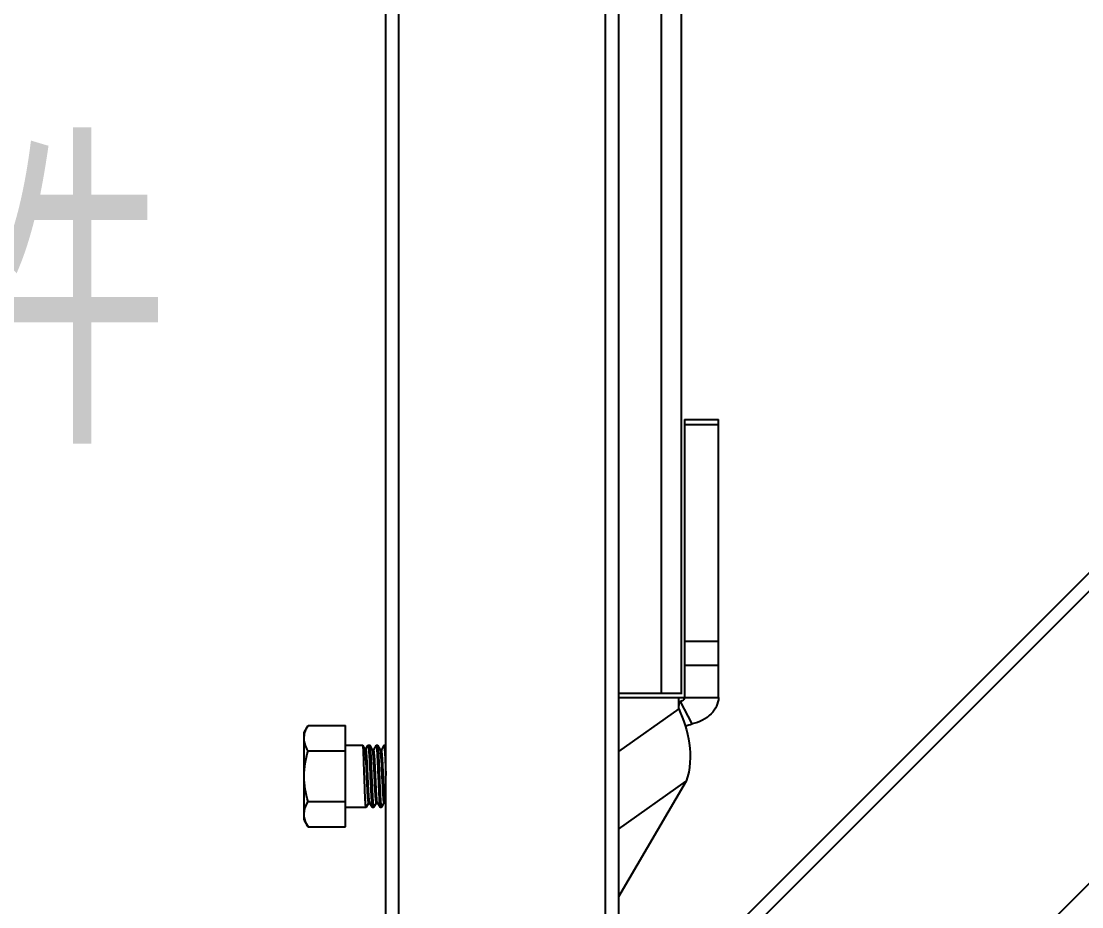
# Model space of a CAD drawing. Header units: millimetres. Extents: x -633009578 to 5705885, y -633235091 to 2571734.
# Drawn here: x 2466782 to 2468620, y 2001924 to 2003458 of the extents above; entities that cross this region are included whole.
import ezdxf

# ---------------------------------------------------------------- set-up
doc = ezdxf.new("R2010")
doc.units = ezdxf.units.MM
doc.header["$LTSCALE"] = 1000
doc.header["$MEASUREMENT"] = 0
doc.layers.get('0').update_dxf_attribs({"color": 9})
doc.layers.add('E-WIRE-系统', color=3, linetype='Continuous')
doc.layers.add('E-电气说明文字', color=3, linetype='Continuous')
doc.styles.add('TSSD_Dimension', font='simhei.ttf', dxfattribs={"width": 0.707, "bigfont": 'hztxt.shx'})

# ---------------------------------------------------------------- blocks, each defined once
blk = doc.blocks.new('G$CF4FACE3C')
at = {"layer": 'E-WIRE-系统'}
for p, q in [((2533.1, 5261.7), (2533.1, 7373.4)), ((2533.1, 5261.7), (2533.1, 7373.4)), ((2502, 5261.7), (2502, 7342.3)), ((2502, 5261.7), (2502, 7190.7)), ((2069.9, 4827.6), (2069.9, 7095.3)), ((2090.2, 4827.6), (2090.2, 7095.3)), ((2414.1, 4827.6), (2414.1, 7095.3)), ((2434.4, 7095.3), (2434.4, 4827.6)), ((2537.9, 4817.1), (4719.6, 6998.9)), ((2552.2, 4802.8), (4733.9, 6984.5)), ((3004.5, 4796.9), (4963, 6755.5)), ((2537.7, 5691.2), (2591.1, 5691.2)), ((2537.7, 5691.2), (2537.7, 5255.5)), ((2537.7, 5683.4), (2591.1, 5683.4)), ((2591.1, 5255.5), (2591.1, 5691.2)), ((2537.7, 5343.7), (2591.1, 5343.7)), ((2537.7, 5306), (2591.1, 5306)), ((2534.4, 5261.7), (2434.4, 5261.7)), ((2434.4, 5255.5), (2534.4, 5255.5)), ((2528.8, 5255.5), (2591.1, 5255.5)), ((2528.8, 5237.6), (2528.8, 5255.5)), ((2528.8, 5237.6), (2434.4, 5170.8)), ((2549.8, 5214.1), (2531.8, 5249.6)), ((1941.9, 5201), (1948, 5211.7)), ((1948, 5211.7), (2006.6, 5211.7)), ((2006.6, 5052.8), (2006.6, 5211.7)), ((1941.9, 5063.4), (1941.9, 5201)), ((1941.9, 5063.4), (1941.9, 5201)), ((1948, 5172), (2006.6, 5172)), ((2006.6, 5180.8), (2034, 5180.8)), ((2006.6, 5180.8), (2034, 5180.8)), ((2034, 5180.7), (2034, 5180.8)), ((2037.1, 5175.4), (2034, 5180.7)), ((2038.6, 5175.6), (2037, 5175.6)), ((2041.4, 5180.6), (2038.5, 5175.6)), ((2041.4, 5180.6), (2041.7, 5180.8)), ((2041.7, 5180.8), (2045.1, 5180.8)), ((2041.7, 5180.8), (2045.1, 5180.8)), ((2045.2, 5180.7), (2045.1, 5180.8)), ((2049.2, 5173.8), (2045.2, 5180.7)), ((2049.3, 5173.6), (2049.2, 5173.8)), ((2050.8, 5173.8), (2049.2, 5173.8)), ((2049.4, 5173.5), (2049.3, 5173.6)), ((2054.7, 5180.7), (2050.7, 5173.8)), ((2054.7, 5180.7), (2054.8, 5180.8)), ((2054.8, 5180.8), (2057.2, 5180.8)), ((2054.8, 5180.8), (2057.2, 5180.8)), ((2057.4, 5180.7), (2057.2, 5180.8)), ((2061.4, 5173.8), (2057.4, 5180.7)), ((2061.4, 5173.6), (2061.4, 5173.8)), ((2062.9, 5173.8), (2061.4, 5173.8)), ((2061.5, 5173.4), (2061.4, 5173.6)), ((2066.8, 5180.7), (2062.9, 5173.8)), ((2066.8, 5180.7), (2067, 5180.8)), ((2067, 5180.8), (2069.4, 5180.8)), ((2067, 5180.8), (2069.4, 5180.8)), ((2069.5, 5180.7), (2069.4, 5180.8)), ((2069.9, 5180), (2069.5, 5180.7)), ((2434.4, 5049.3), (2540.5, 5124.4)), ((2540.5, 5124.4), (2434.4, 4943.2)), ((1948, 5092.5), (2006.6, 5092.5)), ((2043.1, 5090.7), (2039, 5083.7)), ((2039.2, 5083.8), (2043.1, 5090.6)), ((2044.6, 5090.7), (2043.1, 5090.7)), ((2044.5, 5090.8), (2044.4, 5091.1)), ((2044.5, 5090.8), (2048.6, 5083.8)), ((2051.3, 5083.8), (2055.3, 5090.6)), ((2055.2, 5090.7), (2056.8, 5090.7)), ((2056.7, 5090.8), (2056.6, 5091)), ((2056.7, 5090.8), (2056.8, 5090.7)), ((2056.8, 5090.7), (2060.8, 5083.8)), ((2063.4, 5083.8), (2067.4, 5090.6)), ((2067.4, 5090.7), (2068.9, 5090.7)), ((2068.8, 5090.8), (2068.8, 5090.9)), ((2068.8, 5090.8), (2069.9, 5088.9)), ((2006.6, 5083.7), (2039, 5083.7)), ((2006.6, 5083.7), (2039, 5083.7)), ((2039.2, 5083.8), (2039, 5083.7)), ((2048.6, 5083.8), (2048.7, 5083.7)), ((2048.7, 5083.7), (2051.2, 5083.7)), ((2048.7, 5083.7), (2051.2, 5083.7)), ((2051.3, 5083.8), (2051.2, 5083.7)), ((2060.8, 5083.8), (2060.9, 5083.7)), ((2060.9, 5083.7), (2063.3, 5083.7)), ((2060.9, 5083.7), (2063.3, 5083.7)), ((2063.4, 5083.8), (2063.3, 5083.7)), ((1941.9, 5063.4), (1948, 5052.8)), ((1948, 5052.8), (2006.6, 5052.8))]:
    blk.add_line(p, q, dxfattribs=at)
for points, knots in [([(2537.7, 5255.5), (2537.7, 5253.5), (2535.3, 5250.7), (2532.7, 5249.8), (2531.8, 5249.6)], [0, 0, 0, 0, 0.704903, 1, 1, 1, 1]), ([(2591.1, 5255.5), (2591.1, 5246.2), (2580.5, 5225.8), (2560.8, 5216.8), (2549.8, 5214.1)], [0, 0, 0, 0, 0.449757, 1, 1, 1, 1]), ([(2531.8, 5249.6), (2531.1, 5249.4), (2529.2, 5247.3), (2528.8, 5244.7), (2528.8, 5242.9)], [0, 0, 0, 0, 0.297147, 1, 1, 1, 1]), ([(2528.8, 5237.6), (2537, 5220.8), (2548.4, 5183.5), (2547.3, 5143.1), (2540.5, 5124.4)], [0, 0, 0, 0, 0.483316, 1, 1, 1, 1]), ([(1948, 5172), (1947.1, 5173.5), (1943.9, 5179.7), (1941.9, 5186.7), (1941.9, 5191.8)], [0, 0, 0, 0, 0.263017, 1, 1, 1, 1]), ([(2039, 5083.7), (2038.7, 5083.8), (2038.6, 5085.5), (2038.1, 5087.8), (2037.9, 5092.4), (2037.5, 5098.2), (2037.2, 5105.3), (2036.8, 5116.5), (2036.3, 5131.4), (2035.7, 5148.9), (2035.2, 5162.3), (2034.8, 5171.2), (2034.6, 5175.9), (2034.3, 5178.8), (2034.3, 5180.4), (2034, 5180.7)], [0, 0, 0, 0, 0.010957, 0.039614, 0.085254, 0.146244, 0.220349, 0.304833, 0.492159, 0.680724, 0.842834, 0.906272, 0.954681, 0.986284, 1, 1, 1, 1]), ([(2043.1, 5090.7), (2042.8, 5090.7), (2042.6, 5092.2), (2042.2, 5094.1), (2041.9, 5098.1), (2041.5, 5103), (2041.2, 5109.2), (2040.7, 5118.9), (2040.1, 5131.9), (2039.4, 5147.1), (2038.8, 5158.8), (2038.2, 5166.6), (2037.9, 5170.8), (2037.5, 5173.6), (2037.3, 5175), (2037.1, 5175.4)], [0, 0, 0, 0, 0.010274, 0.038063, 0.082846, 0.143014, 0.216332, 0.300061, 0.486006, 0.673588, 0.835722, 0.899843, 0.949562, 0.983245, 1, 1, 1, 1]), ([(2044.4, 5091.1), (2043.9, 5092.7), (2043.6, 5098), (2042.8, 5107.8), (2042.2, 5121.3), (2041.5, 5136.3), (2040.9, 5148.9), (2040.4, 5158.2), (2040, 5164), (2039.7, 5168.7), (2039.4, 5172.4), (2039, 5174.1), (2038.8, 5175.6), (2038.6, 5175.6)], [0, 0, 0, 0, 0.061527, 0.184105, 0.350401, 0.536806, 0.717122, 0.79706, 0.866437, 0.922927, 0.964691, 0.990471, 1, 1, 1, 1]), ([(2041.7, 5180.8), (2042, 5180.8), (2042.3, 5179.1), (2042.8, 5176.9), (2043.2, 5172.4), (2043.6, 5166.8), (2044.1, 5159.7), (2044.7, 5148.7), (2045.4, 5133.8), (2046.2, 5116.4), (2046.8, 5102.9), (2047.4, 5093.9), (2047.7, 5089.1), (2048.2, 5085.9), (2048.3, 5084.2), (2048.6, 5083.8)], [0, 0, 0, 0, 0.010502, 0.038099, 0.08249, 0.142166, 0.214982, 0.298287, 0.483891, 0.672026, 0.835341, 0.900033, 0.950117, 0.983795, 1, 1, 1, 1]), ([(2051.2, 5083.7), (2050.8, 5083.7), (2050.8, 5085.5), (2050.3, 5087.8), (2050, 5092.3), (2049.6, 5098), (2049.3, 5105), (2048.8, 5116.1), (2048.2, 5130.9), (2047.5, 5148.2), (2046.9, 5161.7), (2046.4, 5170.6), (2046.1, 5175.4), (2045.7, 5178.6), (2045.5, 5180.2), (2045.2, 5180.7)], [0, 0, 0, 0, 0.010805, 0.039035, 0.084006, 0.144137, 0.217258, 0.300707, 0.486178, 0.673755, 0.836333, 0.900676, 0.950463, 0.983919, 1, 1, 1, 1]), ([(2055.2, 5090.7), (2054.9, 5090.7), (2054.8, 5092.1), (2054.4, 5093.9), (2054.1, 5097.7), (2053.7, 5102.3), (2053.4, 5108.2), (2052.9, 5117.5), (2052.3, 5129.9), (2051.6, 5144.7), (2051, 5157.7), (2050.1, 5167), (2050, 5172), (2049.4, 5173.5)], [0, 0, 0, 0, 0.009936, 0.036715, 0.079918, 0.138092, 0.209199, 0.290719, 0.473148, 0.659662, 0.823957, 0.942903, 1, 1, 1, 1]), ([(2056.6, 5091), (2056, 5092.5), (2055.8, 5097.5), (2055, 5106.9), (2054.4, 5119.9), (2053.7, 5134.6), (2053.1, 5147.1), (2052.6, 5156.3), (2052.3, 5162.2), (2051.9, 5166.8), (2051.6, 5170.6), (2051.2, 5172.3), (2051, 5173.8), (2050.8, 5173.8)], [0, 0, 0, 0, 0.058061, 0.17756, 0.341977, 0.528262, 0.710254, 0.791529, 0.862402, 0.920373, 0.963418, 0.990098, 1, 1, 1, 1]), ([(2054.8, 5180.8), (2055.1, 5180.8), (2055.2, 5179), (2055.7, 5176.9), (2055.9, 5172.4), (2056.3, 5166.8), (2056.7, 5159.7), (2057.2, 5148.7), (2057.8, 5133.8), (2058.5, 5116.4), (2059.1, 5102.9), (2059.6, 5093.9), (2059.9, 5089.1), (2060.3, 5085.9), (2060.5, 5084.2), (2060.8, 5083.8)], [0, 0, 0, 0, 0.009937, 0.037394, 0.081764, 0.141482, 0.214378, 0.297782, 0.483611, 0.671943, 0.835376, 0.900095, 0.95018, 0.983836, 1, 1, 1, 1]), ([(2063.3, 5083.7), (2063, 5083.7), (2062.9, 5085.5), (2062.4, 5087.8), (2062.2, 5092.3), (2061.8, 5098), (2061.4, 5105), (2060.9, 5116.1), (2060.3, 5130.9), (2059.6, 5148.2), (2059.1, 5161.7), (2058.5, 5170.6), (2058.2, 5175.4), (2057.8, 5178.6), (2057.6, 5180.2), (2057.4, 5180.7)], [0, 0, 0, 0, 0.010807, 0.039039, 0.08401, 0.144142, 0.217265, 0.300718, 0.486187, 0.673761, 0.836333, 0.900675, 0.950462, 0.983919, 1, 1, 1, 1]), ([(2067.4, 5090.7), (2067.1, 5090.7), (2066.9, 5092.1), (2066.5, 5093.9), (2066.2, 5097.6), (2065.9, 5102.2), (2065.5, 5108), (2065, 5117.2), (2064.4, 5129.7), (2063.7, 5144.4), (2063.2, 5157.4), (2062.3, 5166.8), (2062.1, 5171.9), (2061.5, 5173.4)], [0, 0, 0, 0, 0.009861, 0.036418, 0.079269, 0.13699, 0.207575, 0.28855, 0.470002, 0.656005, 0.820572, 0.94075, 1, 1, 1, 1]), ([(2068.8, 5090.9), (2068.2, 5092.4), (2068, 5097.3), (2067.1, 5106.6), (2066.6, 5119.6), (2065.8, 5134.4), (2065.3, 5146.9), (2064.8, 5156.2), (2064.4, 5162.1), (2064, 5166.8), (2063.8, 5170.5), (2063.3, 5172.3), (2063.2, 5173.8), (2062.9, 5173.8)], [0, 0, 0, 0, 0.056307, 0.1748, 0.338994, 0.525695, 0.708483, 0.790204, 0.861502, 0.919844, 0.963176, 0.990036, 1, 1, 1, 1]), ([(2067, 5180.8), (2067.3, 5180.8), (2067.3, 5179), (2067.8, 5176.9), (2068.1, 5172.3), (2068.5, 5166.6), (2068.8, 5159.6), (2069.3, 5148.4), (2069.7, 5139.6), (2069.9, 5133.6)], [0, 0, 0, 0, 0.020571, 0.077438, 0.169318, 0.292936, 0.44376, 0.616224, 1, 1, 1, 1]), ([(1941.9, 5072.6), (1941.9, 5074.3), (1942.5, 5081.3), (1945.4, 5087.9), (1948, 5092.5)], [0, 0, 0, 0, 0.241275, 1, 1, 1, 1]), ([(1948, 5052.8), (1947.1, 5054.4), (1943.9, 5060.5), (1941.9, 5067.5), (1941.9, 5072.6)], [0, 0, 0, 0, 0.263017, 1, 1, 1, 1]), ([(2039, 5083.7), (2039, 5083.7), (2039, 5083.7), (2039, 5083.7), (2039, 5083.7)], [0, 0, 0, 0, 0.495641, 1, 1, 1, 1]), ([(2051.2, 5083.7), (2051.2, 5083.7), (2051.2, 5083.7), (2051.2, 5083.7), (2051.2, 5083.7)], [0, 0, 0, 0, 0.495657, 1, 1, 1, 1]), ([(2063.3, 5083.7), (2063.3, 5083.7), (2063.3, 5083.7), (2063.3, 5083.7), (2063.3, 5083.7)], [0, 0, 0, 0, 0.495642, 1, 1, 1, 1])]:
    blk.add_open_spline(points, degree=3, knots=knots, dxfattribs=at)
for points in [[(1943.2, 5200.6), (1944.3, 5204.5), (1946, 5208.2), (1948, 5211.7)], [(2539, 5211.1), (2542.6, 5212.2), (2546.2, 5213.1), (2549.8, 5214.1)], [(1941.9, 5191.8), (1941.9, 5194.8), (1942.4, 5197.8), (1943.2, 5200.6)], [(1941.9, 5132.2), (1941.9, 5145.6), (1944.3, 5159.1), (1948, 5172)], [(1948, 5092.5), (1944.3, 5105.4), (1941.9, 5118.8), (1941.9, 5132.2)]]:
    blk.add_open_spline(points, degree=3, dxfattribs=at)
at = {"layer": 'E-电气说明文字', "style": 'TSSD_Dimension', "width": 0.7}
blk.add_text('螺杆紧固件', height=400, dxfattribs=at).set_placement((-178.8, 5697))

msp = doc.modelspace()

# ---------------------------------------------------------------- block references
at = {"xscale": 1.10592, "yscale": 1.10592, "zscale": 1.10592}
msp.add_blockref('G$CF4FACE3C', (2465124.5, 1996473.9, -46.1), dxfattribs=at)

doc.saveas('drawing.dxf')
